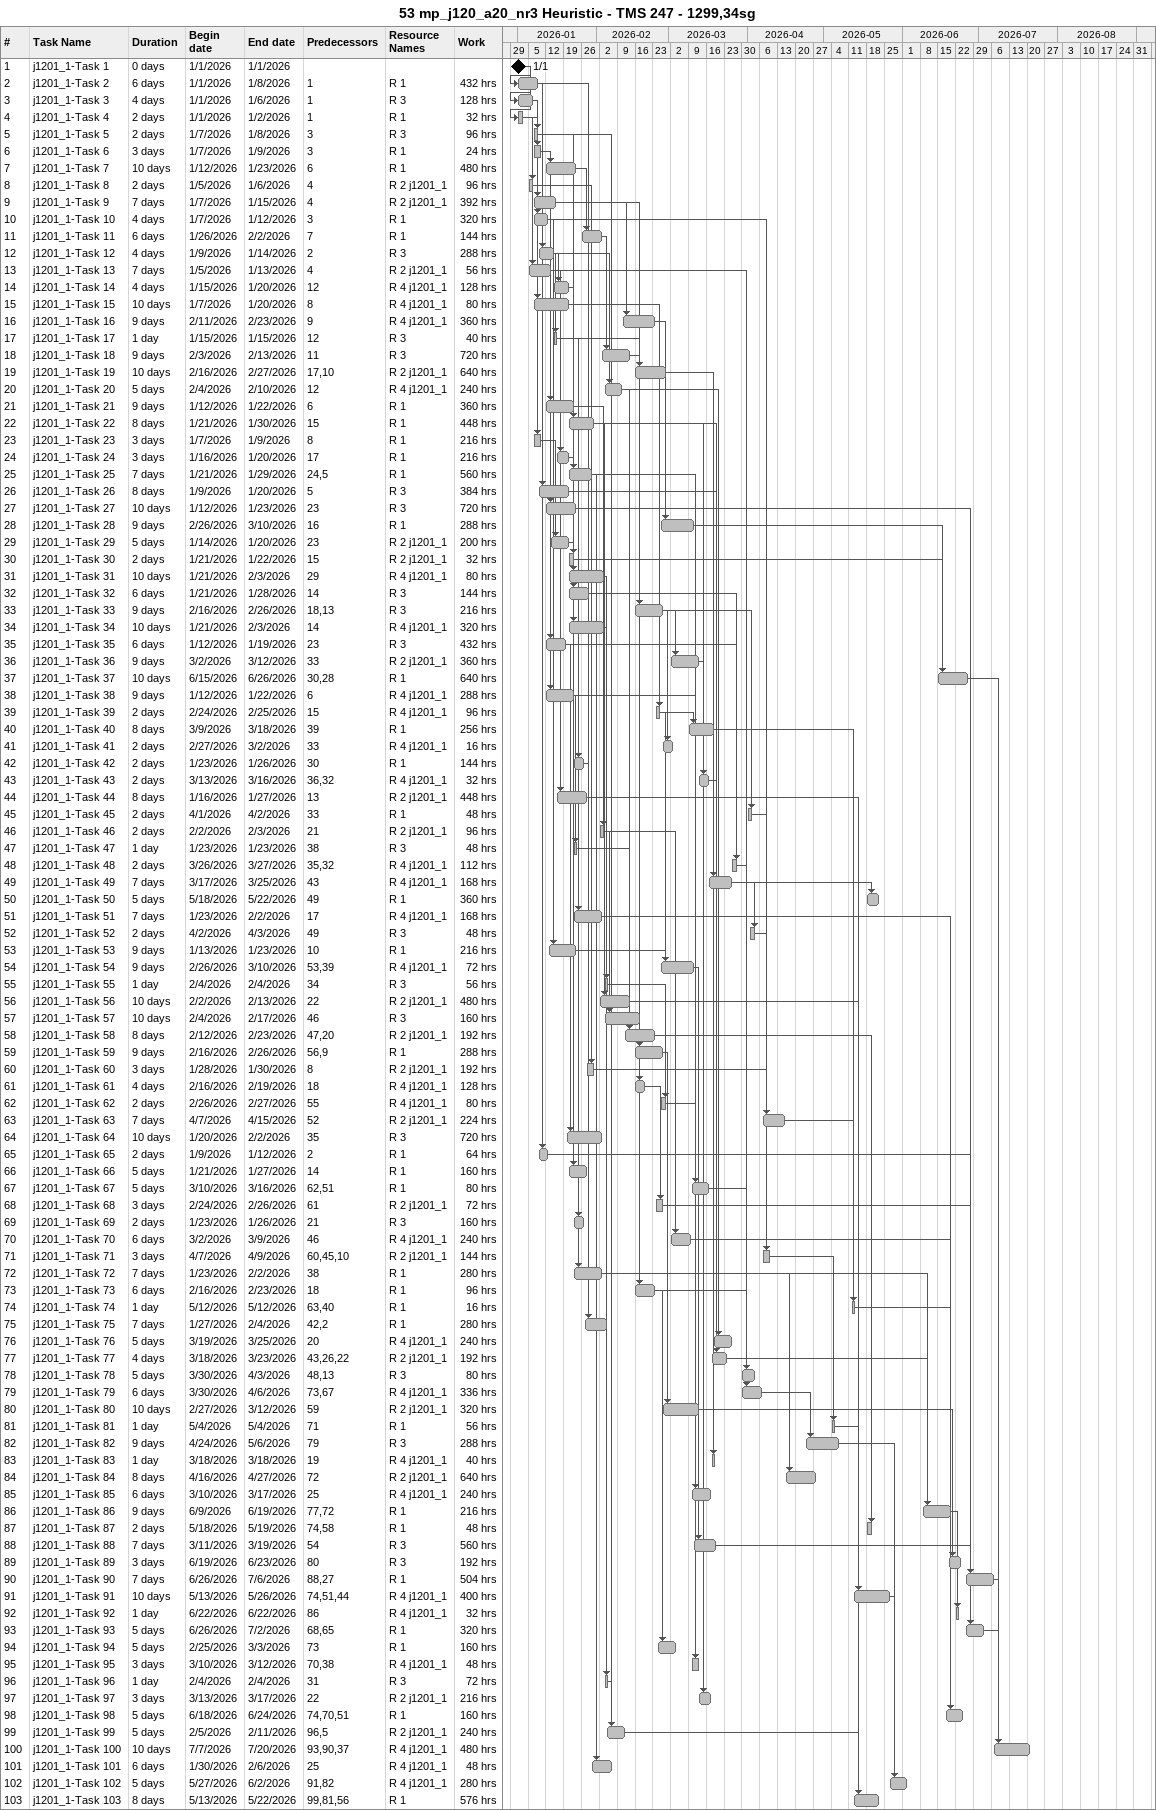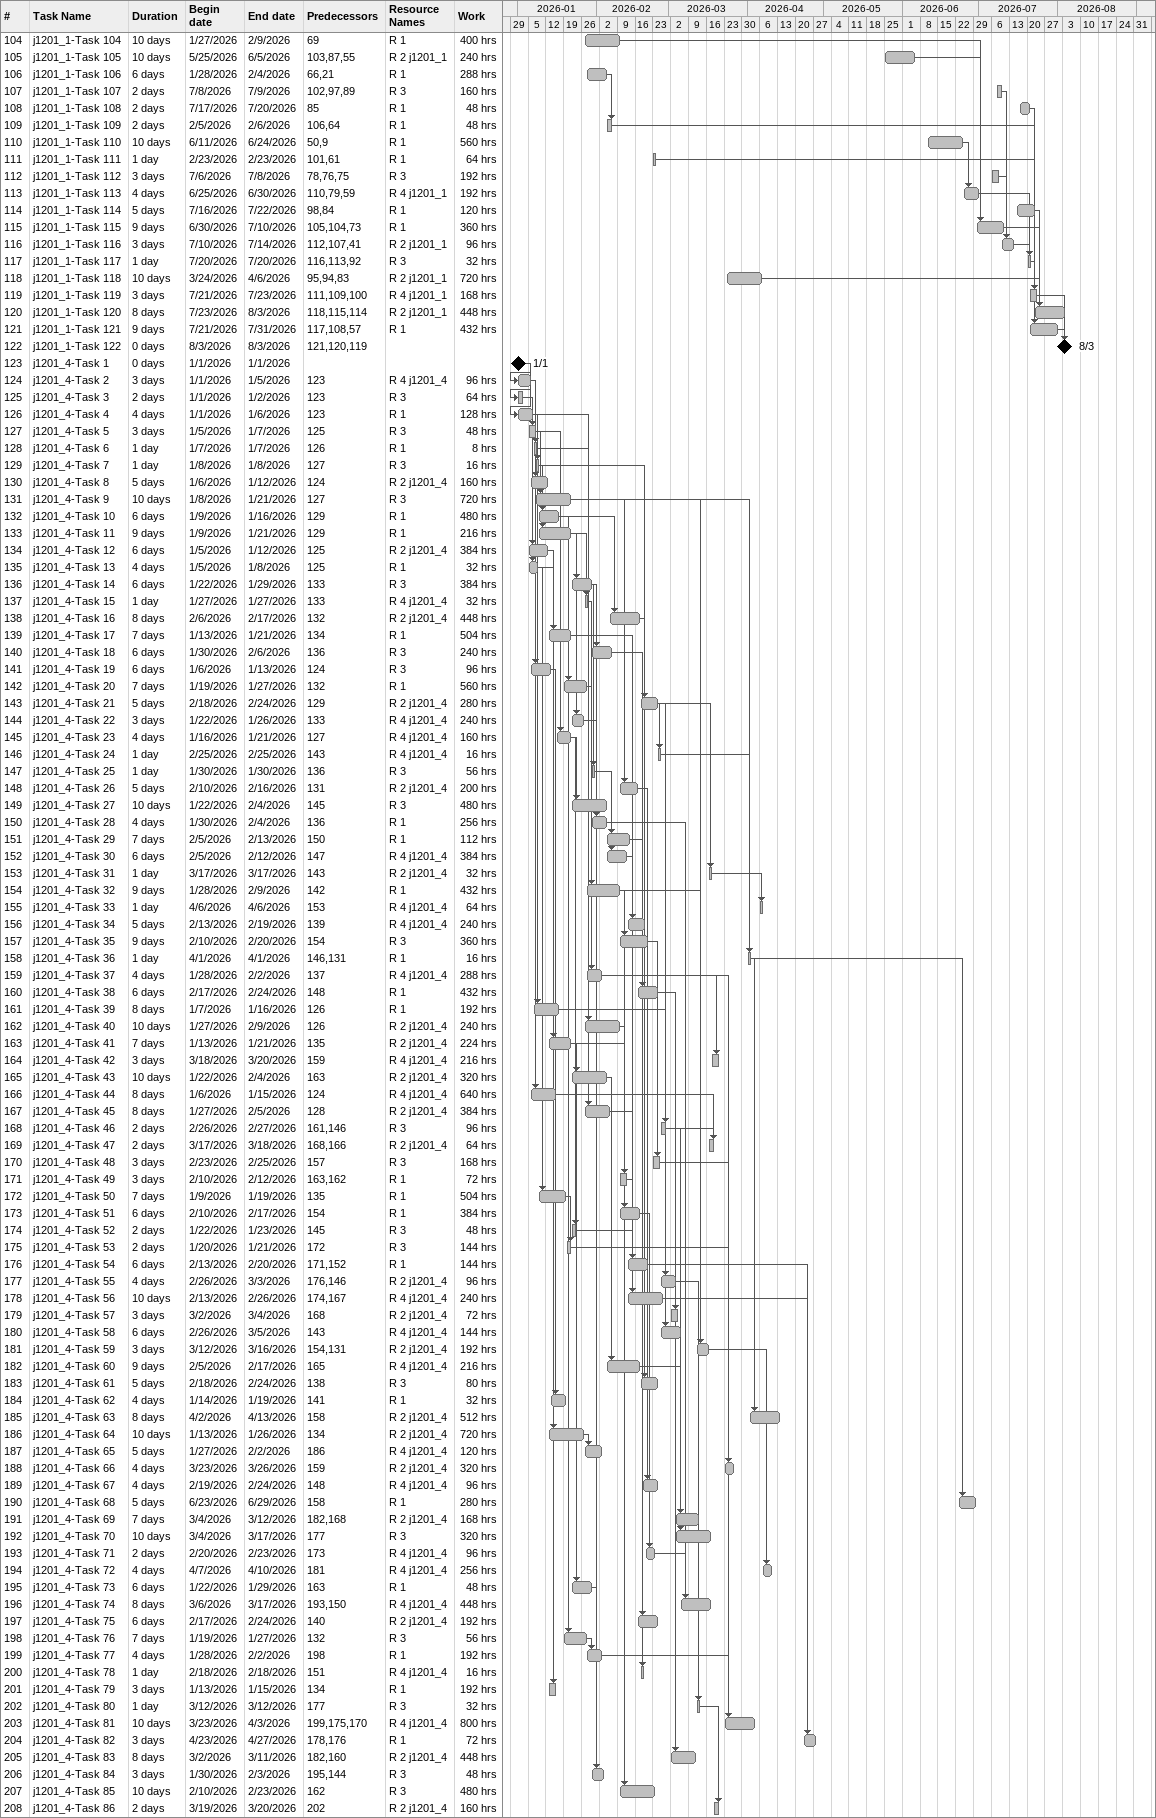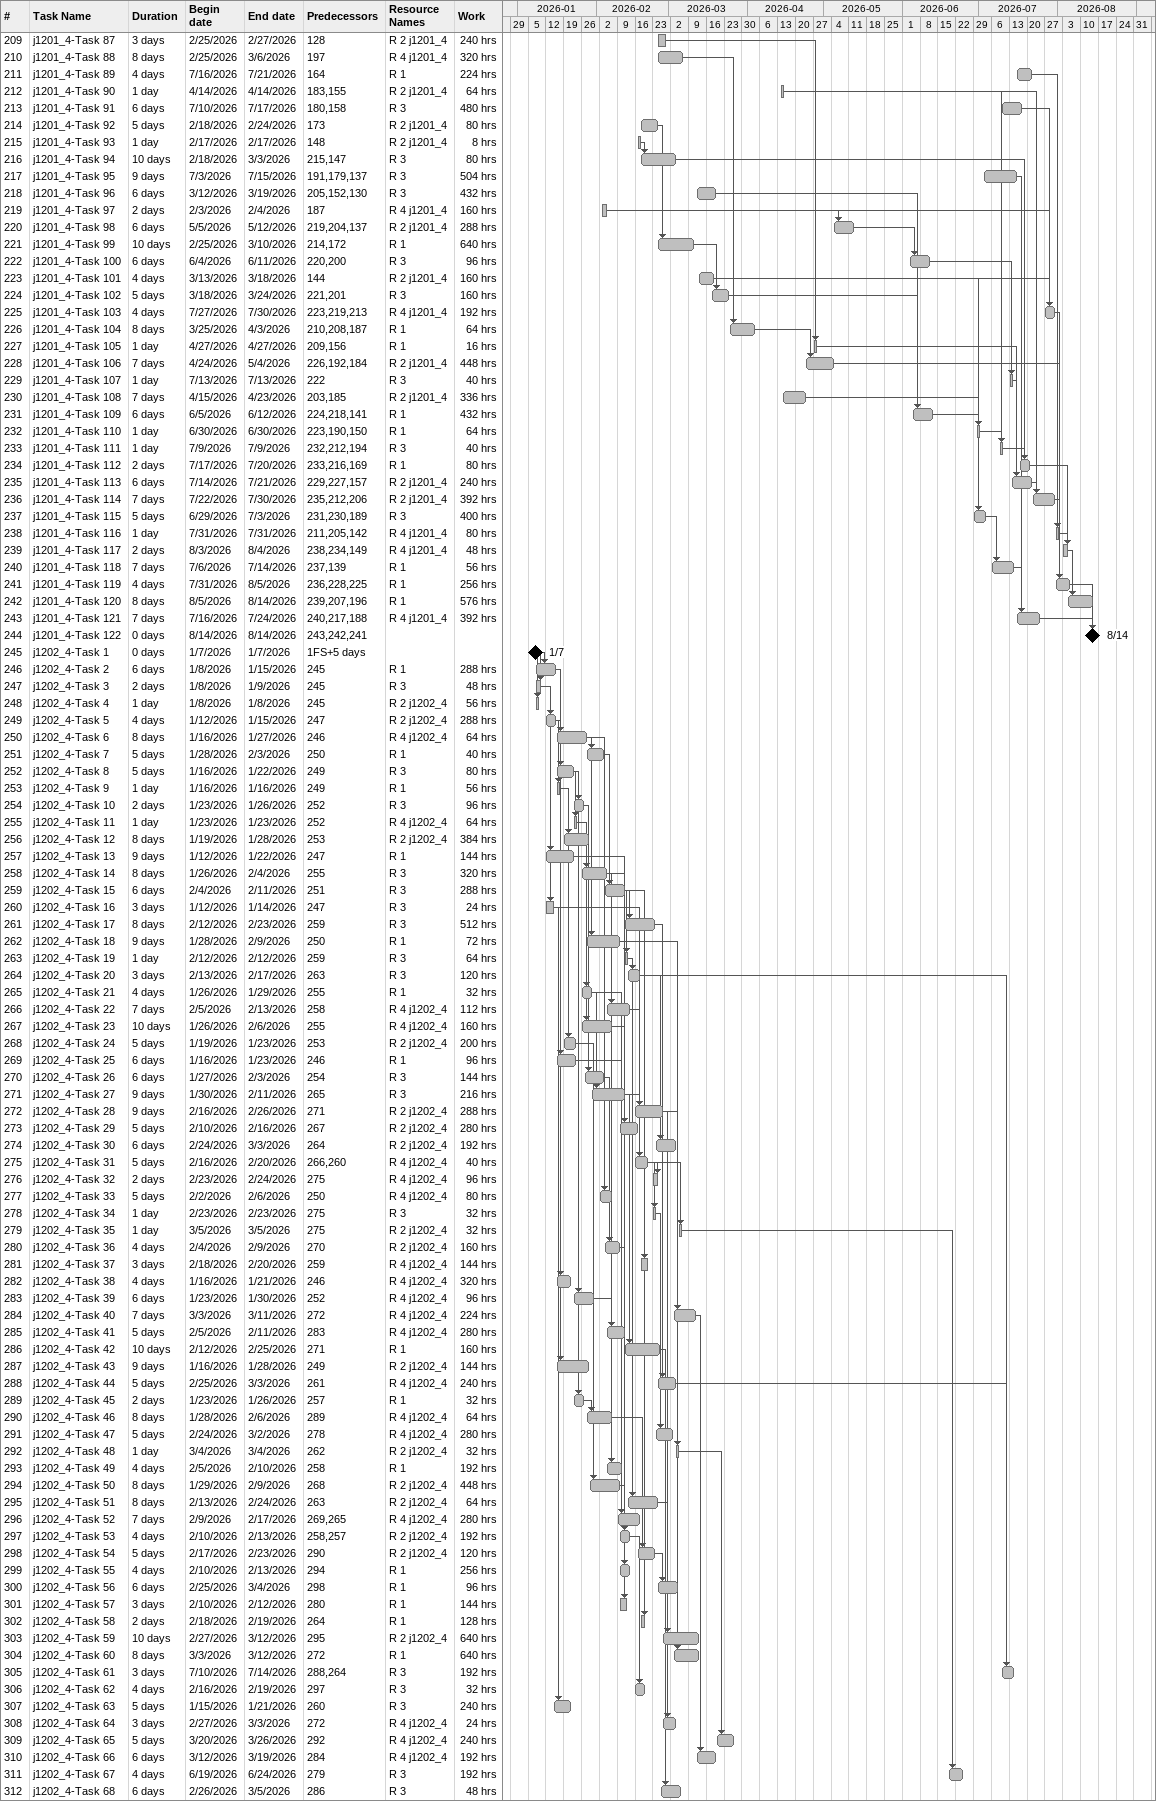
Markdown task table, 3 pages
53 mp_j120_a20_nr3 Heuristic - TMS 247 - 1299,34sg

| ID | Task | Duration | Start | Finish | Predecessors | Resources | Work (h) |
|---|---|---|---|---|---|---|---|
| 1 | j1201_1-Task 1 | 0d | 2026-01-01 | 2026-01-01 |  |  |  |
| 2 | j1201_1-Task 2 | 6d | 2026-01-01 | 2026-01-08 | 1 | R 1 | 432 |
| 3 | j1201_1-Task 3 | 4d | 2026-01-01 | 2026-01-06 | 1 | R 3 | 128 |
| 4 | j1201_1-Task 4 | 2d | 2026-01-01 | 2026-01-02 | 1 | R 1 | 32 |
| 5 | j1201_1-Task 5 | 2d | 2026-01-07 | 2026-01-08 | 3 | R 3 | 96 |
| 6 | j1201_1-Task 6 | 3d | 2026-01-07 | 2026-01-09 | 3 | R 1 | 24 |
| 7 | j1201_1-Task 7 | 10d | 2026-01-12 | 2026-01-23 | 6 | R 1 | 480 |
| 8 | j1201_1-Task 8 | 2d | 2026-01-05 | 2026-01-06 | 4 | R 2 j1201_1 | 96 |
| 9 | j1201_1-Task 9 | 7d | 2026-01-07 | 2026-01-15 | 4 | R 2 j1201_1 | 392 |
| 10 | j1201_1-Task 10 | 4d | 2026-01-07 | 2026-01-12 | 3 | R 1 | 320 |
| 11 | j1201_1-Task 11 | 6d | 2026-01-26 | 2026-02-02 | 7 | R 1 | 144 |
| 12 | j1201_1-Task 12 | 4d | 2026-01-09 | 2026-01-14 | 2 | R 3 | 288 |
| 13 | j1201_1-Task 13 | 7d | 2026-01-05 | 2026-01-13 | 4 | R 2 j1201_1 | 56 |
| 14 | j1201_1-Task 14 | 4d | 2026-01-15 | 2026-01-20 | 12 | R 4 j1201_1 | 128 |
| 15 | j1201_1-Task 15 | 10d | 2026-01-07 | 2026-01-20 | 8 | R 4 j1201_1 | 80 |
| 16 | j1201_1-Task 16 | 9d | 2026-02-11 | 2026-02-23 | 9 | R 4 j1201_1 | 360 |
| 17 | j1201_1-Task 17 | 1d | 2026-01-15 | 2026-01-15 | 12 | R 3 | 40 |
| 18 | j1201_1-Task 18 | 9d | 2026-02-03 | 2026-02-13 | 11 | R 3 | 720 |
| 19 | j1201_1-Task 19 | 10d | 2026-02-16 | 2026-02-27 | 17, 10 | R 2 j1201_1 | 640 |
| 20 | j1201_1-Task 20 | 5d | 2026-02-04 | 2026-02-10 | 12 | R 4 j1201_1 | 240 |
| 21 | j1201_1-Task 21 | 9d | 2026-01-12 | 2026-01-22 | 6 | R 1 | 360 |
| 22 | j1201_1-Task 22 | 8d | 2026-01-21 | 2026-01-30 | 15 | R 1 | 448 |
| 23 | j1201_1-Task 23 | 3d | 2026-01-07 | 2026-01-09 | 8 | R 1 | 216 |
| 24 | j1201_1-Task 24 | 3d | 2026-01-16 | 2026-01-20 | 17 | R 1 | 216 |
| 25 | j1201_1-Task 25 | 7d | 2026-01-21 | 2026-01-29 | 24, 5 | R 1 | 560 |
| 26 | j1201_1-Task 26 | 8d | 2026-01-09 | 2026-01-20 | 5 | R 3 | 384 |
| 27 | j1201_1-Task 27 | 10d | 2026-01-12 | 2026-01-23 | 23 | R 3 | 720 |
| 28 | j1201_1-Task 28 | 9d | 2026-02-26 | 2026-03-10 | 16 | R 1 | 288 |
| 29 | j1201_1-Task 29 | 5d | 2026-01-14 | 2026-01-20 | 23 | R 2 j1201_1 | 200 |
| 30 | j1201_1-Task 30 | 2d | 2026-01-21 | 2026-01-22 | 15 | R 2 j1201_1 | 32 |
| 31 | j1201_1-Task 31 | 10d | 2026-01-21 | 2026-02-03 | 29 | R 4 j1201_1 | 80 |
| 32 | j1201_1-Task 32 | 6d | 2026-01-21 | 2026-01-28 | 14 | R 3 | 144 |
| 33 | j1201_1-Task 33 | 9d | 2026-02-16 | 2026-02-26 | 18, 13 | R 3 | 216 |
| 34 | j1201_1-Task 34 | 10d | 2026-01-21 | 2026-02-03 | 14 | R 4 j1201_1 | 320 |
| 35 | j1201_1-Task 35 | 6d | 2026-01-12 | 2026-01-19 | 23 | R 3 | 432 |
| 36 | j1201_1-Task 36 | 9d | 2026-03-02 | 2026-03-12 | 33 | R 2 j1201_1 | 360 |
| 37 | j1201_1-Task 37 | 10d | 2026-06-15 | 2026-06-26 | 30, 28 | R 1 | 640 |
| 38 | j1201_1-Task 38 | 9d | 2026-01-12 | 2026-01-22 | 6 | R 4 j1201_1 | 288 |
| 39 | j1201_1-Task 39 | 2d | 2026-02-24 | 2026-02-25 | 15 | R 4 j1201_1 | 96 |
| 40 | j1201_1-Task 40 | 8d | 2026-03-09 | 2026-03-18 | 39 | R 1 | 256 |
| 41 | j1201_1-Task 41 | 2d | 2026-02-27 | 2026-03-02 | 33 | R 4 j1201_1 | 16 |
| 42 | j1201_1-Task 42 | 2d | 2026-01-23 | 2026-01-26 | 30 | R 1 | 144 |
| 43 | j1201_1-Task 43 | 2d | 2026-03-13 | 2026-03-16 | 36, 32 | R 4 j1201_1 | 32 |
| 44 | j1201_1-Task 44 | 8d | 2026-01-16 | 2026-01-27 | 13 | R 2 j1201_1 | 448 |
| 45 | j1201_1-Task 45 | 2d | 2026-04-01 | 2026-04-02 | 33 | R 1 | 48 |
| 46 | j1201_1-Task 46 | 2d | 2026-02-02 | 2026-02-03 | 21 | R 2 j1201_1 | 96 |
| 47 | j1201_1-Task 47 | 1d | 2026-01-23 | 2026-01-23 | 38 | R 3 | 48 |
| 48 | j1201_1-Task 48 | 2d | 2026-03-26 | 2026-03-27 | 35, 32 | R 4 j1201_1 | 112 |
| 49 | j1201_1-Task 49 | 7d | 2026-03-17 | 2026-03-25 | 43 | R 4 j1201_1 | 168 |
| 50 | j1201_1-Task 50 | 5d | 2026-05-18 | 2026-05-22 | 49 | R 1 | 360 |
| 51 | j1201_1-Task 51 | 7d | 2026-01-23 | 2026-02-02 | 17 | R 4 j1201_1 | 168 |
| 52 | j1201_1-Task 52 | 2d | 2026-04-02 | 2026-04-03 | 49 | R 3 | 48 |
| 53 | j1201_1-Task 53 | 9d | 2026-01-13 | 2026-01-23 | 10 | R 1 | 216 |
| 54 | j1201_1-Task 54 | 9d | 2026-02-26 | 2026-03-10 | 53, 39 | R 4 j1201_1 | 72 |
| 55 | j1201_1-Task 55 | 1d | 2026-02-04 | 2026-02-04 | 34 | R 3 | 56 |
| 56 | j1201_1-Task 56 | 10d | 2026-02-02 | 2026-02-13 | 22 | R 2 j1201_1 | 480 |
| 57 | j1201_1-Task 57 | 10d | 2026-02-04 | 2026-02-17 | 46 | R 3 | 160 |
| 58 | j1201_1-Task 58 | 8d | 2026-02-12 | 2026-02-23 | 47, 20 | R 2 j1201_1 | 192 |
| 59 | j1201_1-Task 59 | 9d | 2026-02-16 | 2026-02-26 | 56, 9 | R 1 | 288 |
| 60 | j1201_1-Task 60 | 3d | 2026-01-28 | 2026-01-30 | 8 | R 2 j1201_1 | 192 |
| 61 | j1201_1-Task 61 | 4d | 2026-02-16 | 2026-02-19 | 18 | R 4 j1201_1 | 128 |
| 62 | j1201_1-Task 62 | 2d | 2026-02-26 | 2026-02-27 | 55 | R 4 j1201_1 | 80 |
| 63 | j1201_1-Task 63 | 7d | 2026-04-07 | 2026-04-15 | 52 | R 2 j1201_1 | 224 |
| 64 | j1201_1-Task 64 | 10d | 2026-01-20 | 2026-02-02 | 35 | R 3 | 720 |
| 65 | j1201_1-Task 65 | 2d | 2026-01-09 | 2026-01-12 | 2 | R 1 | 64 |
| 66 | j1201_1-Task 66 | 5d | 2026-01-21 | 2026-01-27 | 14 | R 1 | 160 |
| 67 | j1201_1-Task 67 | 5d | 2026-03-10 | 2026-03-16 | 62, 51 | R 1 | 80 |
| 68 | j1201_1-Task 68 | 3d | 2026-02-24 | 2026-02-26 | 61 | R 2 j1201_1 | 72 |
| 69 | j1201_1-Task 69 | 2d | 2026-01-23 | 2026-01-26 | 21 | R 3 | 160 |
| 70 | j1201_1-Task 70 | 6d | 2026-03-02 | 2026-03-09 | 46 | R 4 j1201_1 | 240 |
| 71 | j1201_1-Task 71 | 3d | 2026-04-07 | 2026-04-09 | 60, 45, 10 | R 2 j1201_1 | 144 |
| 72 | j1201_1-Task 72 | 7d | 2026-01-23 | 2026-02-02 | 38 | R 1 | 280 |
| 73 | j1201_1-Task 73 | 6d | 2026-02-16 | 2026-02-23 | 18 | R 1 | 96 |
| 74 | j1201_1-Task 74 | 1d | 2026-05-12 | 2026-05-12 | 63, 40 | R 1 | 16 |
| 75 | j1201_1-Task 75 | 7d | 2026-01-27 | 2026-02-04 | 42, 2 | R 1 | 280 |
| 76 | j1201_1-Task 76 | 5d | 2026-03-19 | 2026-03-25 | 20 | R 4 j1201_1 | 240 |
| 77 | j1201_1-Task 77 | 4d | 2026-03-18 | 2026-03-23 | 43, 26, 22 | R 2 j1201_1 | 192 |
| 78 | j1201_1-Task 78 | 5d | 2026-03-30 | 2026-04-03 | 48, 13 | R 3 | 80 |
| 79 | j1201_1-Task 79 | 6d | 2026-03-30 | 2026-04-06 | 73, 67 | R 4 j1201_1 | 336 |
| 80 | j1201_1-Task 80 | 10d | 2026-02-27 | 2026-03-12 | 59 | R 2 j1201_1 | 320 |
| 81 | j1201_1-Task 81 | 1d | 2026-05-04 | 2026-05-04 | 71 | R 1 | 56 |
| 82 | j1201_1-Task 82 | 9d | 2026-04-24 | 2026-05-06 | 79 | R 3 | 288 |
| 83 | j1201_1-Task 83 | 1d | 2026-03-18 | 2026-03-18 | 19 | R 4 j1201_1 | 40 |
| 84 | j1201_1-Task 84 | 8d | 2026-04-16 | 2026-04-27 | 72 | R 2 j1201_1 | 640 |
| 85 | j1201_1-Task 85 | 6d | 2026-03-10 | 2026-03-17 | 25 | R 4 j1201_1 | 240 |
| 86 | j1201_1-Task 86 | 9d | 2026-06-09 | 2026-06-19 | 77, 72 | R 1 | 216 |
| 87 | j1201_1-Task 87 | 2d | 2026-05-18 | 2026-05-19 | 74, 58 | R 1 | 48 |
| 88 | j1201_1-Task 88 | 7d | 2026-03-11 | 2026-03-19 | 54 | R 3 | 560 |
| 89 | j1201_1-Task 89 | 3d | 2026-06-19 | 2026-06-23 | 80 | R 3 | 192 |
| 90 | j1201_1-Task 90 | 7d | 2026-06-26 | 2026-07-06 | 88, 27 | R 1 | 504 |
| 91 | j1201_1-Task 91 | 10d | 2026-05-13 | 2026-05-26 | 74, 51, 44 | R 4 j1201_1 | 400 |
| 92 | j1201_1-Task 92 | 1d | 2026-06-22 | 2026-06-22 | 86 | R 4 j1201_1 | 32 |
| 93 | j1201_1-Task 93 | 5d | 2026-06-26 | 2026-07-02 | 68, 65 | R 1 | 320 |
| 94 | j1201_1-Task 94 | 5d | 2026-02-25 | 2026-03-03 | 73 | R 1 | 160 |
| 95 | j1201_1-Task 95 | 3d | 2026-03-10 | 2026-03-12 | 70, 38 | R 4 j1201_1 | 48 |
| 96 | j1201_1-Task 96 | 1d | 2026-02-04 | 2026-02-04 | 31 | R 3 | 72 |
| 97 | j1201_1-Task 97 | 3d | 2026-03-13 | 2026-03-17 | 22 | R 2 j1201_1 | 216 |
| 98 | j1201_1-Task 98 | 5d | 2026-06-18 | 2026-06-24 | 74, 70, 51 | R 1 | 160 |
| 99 | j1201_1-Task 99 | 5d | 2026-02-05 | 2026-02-11 | 96, 5 | R 2 j1201_1 | 240 |
| 100 | j1201_1-Task 100 | 10d | 2026-07-07 | 2026-07-20 | 93, 90, 37 | R 4 j1201_1 | 480 |
| 101 | j1201_1-Task 101 | 6d | 2026-01-30 | 2026-02-06 | 25 | R 4 j1201_1 | 48 |
| 102 | j1201_1-Task 102 | 5d | 2026-05-27 | 2026-06-02 | 91, 82 | R 4 j1201_1 | 280 |
| 103 | j1201_1-Task 103 | 8d | 2026-05-13 | 2026-05-22 | 99, 81, 56 | R 1 | 576 |
| 104 | j1201_1-Task 104 | 10d | 2026-01-27 | 2026-02-09 | 69 | R 1 | 400 |
| 105 | j1201_1-Task 105 | 10d | 2026-05-25 | 2026-06-05 | 103, 87, 55 | R 2 j1201_1 | 240 |
| 106 | j1201_1-Task 106 | 6d | 2026-01-28 | 2026-02-04 | 66, 21 | R 1 | 288 |
| 107 | j1201_1-Task 107 | 2d | 2026-07-08 | 2026-07-09 | 102, 97, 89 | R 3 | 160 |
| 108 | j1201_1-Task 108 | 2d | 2026-07-17 | 2026-07-20 | 85 | R 1 | 48 |
| 109 | j1201_1-Task 109 | 2d | 2026-02-05 | 2026-02-06 | 106, 64 | R 1 | 48 |
| 110 | j1201_1-Task 110 | 10d | 2026-06-11 | 2026-06-24 | 50, 9 | R 1 | 560 |
| 111 | j1201_1-Task 111 | 1d | 2026-02-23 | 2026-02-23 | 101, 61 | R 1 | 64 |
| 112 | j1201_1-Task 112 | 3d | 2026-07-06 | 2026-07-08 | 78, 76, 75 | R 3 | 192 |
| 113 | j1201_1-Task 113 | 4d | 2026-06-25 | 2026-06-30 | 110, 79, 59 | R 4 j1201_1 | 192 |
| 114 | j1201_1-Task 114 | 5d | 2026-07-16 | 2026-07-22 | 98, 84 | R 1 | 120 |
| 115 | j1201_1-Task 115 | 9d | 2026-06-30 | 2026-07-10 | 105, 104, 73 | R 1 | 360 |
| 116 | j1201_1-Task 116 | 3d | 2026-07-10 | 2026-07-14 | 112, 107, 41 | R 2 j1201_1 | 96 |
| 117 | j1201_1-Task 117 | 1d | 2026-07-20 | 2026-07-20 | 116, 113, 92 | R 3 | 32 |
| 118 | j1201_1-Task 118 | 10d | 2026-03-24 | 2026-04-06 | 95, 94, 83 | R 2 j1201_1 | 720 |
| 119 | j1201_1-Task 119 | 3d | 2026-07-21 | 2026-07-23 | 111, 109, 100 | R 4 j1201_1 | 168 |
| 120 | j1201_1-Task 120 | 8d | 2026-07-23 | 2026-08-03 | 118, 115, 114 | R 2 j1201_1 | 448 |
| 121 | j1201_1-Task 121 | 9d | 2026-07-21 | 2026-07-31 | 117, 108, 57 | R 1 | 432 |
| 122 | j1201_1-Task 122 | 0d | 2026-08-03 | 2026-08-03 | 121, 120, 119 |  |  |
| 123 | j1201_4-Task 1 | 0d | 2026-01-01 | 2026-01-01 |  |  |  |
| 124 | j1201_4-Task 2 | 3d | 2026-01-01 | 2026-01-05 | 123 | R 4 j1201_4 | 96 |
| 125 | j1201_4-Task 3 | 2d | 2026-01-01 | 2026-01-02 | 123 | R 3 | 64 |
| 126 | j1201_4-Task 4 | 4d | 2026-01-01 | 2026-01-06 | 123 | R 1 | 128 |
| 127 | j1201_4-Task 5 | 3d | 2026-01-05 | 2026-01-07 | 125 | R 3 | 48 |
| 128 | j1201_4-Task 6 | 1d | 2026-01-07 | 2026-01-07 | 126 | R 1 | 8 |
| 129 | j1201_4-Task 7 | 1d | 2026-01-08 | 2026-01-08 | 127 | R 3 | 16 |
| 130 | j1201_4-Task 8 | 5d | 2026-01-06 | 2026-01-12 | 124 | R 2 j1201_4 | 160 |
| 131 | j1201_4-Task 9 | 10d | 2026-01-08 | 2026-01-21 | 127 | R 3 | 720 |
| 132 | j1201_4-Task 10 | 6d | 2026-01-09 | 2026-01-16 | 129 | R 1 | 480 |
| 133 | j1201_4-Task 11 | 9d | 2026-01-09 | 2026-01-21 | 129 | R 1 | 216 |
| 134 | j1201_4-Task 12 | 6d | 2026-01-05 | 2026-01-12 | 125 | R 2 j1201_4 | 384 |
| 135 | j1201_4-Task 13 | 4d | 2026-01-05 | 2026-01-08 | 125 | R 1 | 32 |
| 136 | j1201_4-Task 14 | 6d | 2026-01-22 | 2026-01-29 | 133 | R 3 | 384 |
| 137 | j1201_4-Task 15 | 1d | 2026-01-27 | 2026-01-27 | 133 | R 4 j1201_4 | 32 |
| 138 | j1201_4-Task 16 | 8d | 2026-02-06 | 2026-02-17 | 132 | R 2 j1201_4 | 448 |
| 139 | j1201_4-Task 17 | 7d | 2026-01-13 | 2026-01-21 | 134 | R 1 | 504 |
| 140 | j1201_4-Task 18 | 6d | 2026-01-30 | 2026-02-06 | 136 | R 3 | 240 |
| 141 | j1201_4-Task 19 | 6d | 2026-01-06 | 2026-01-13 | 124 | R 3 | 96 |
| 142 | j1201_4-Task 20 | 7d | 2026-01-19 | 2026-01-27 | 132 | R 1 | 560 |
| 143 | j1201_4-Task 21 | 5d | 2026-02-18 | 2026-02-24 | 129 | R 2 j1201_4 | 280 |
| 144 | j1201_4-Task 22 | 3d | 2026-01-22 | 2026-01-26 | 133 | R 4 j1201_4 | 240 |
| 145 | j1201_4-Task 23 | 4d | 2026-01-16 | 2026-01-21 | 127 | R 4 j1201_4 | 160 |
| 146 | j1201_4-Task 24 | 1d | 2026-02-25 | 2026-02-25 | 143 | R 4 j1201_4 | 16 |
| 147 | j1201_4-Task 25 | 1d | 2026-01-30 | 2026-01-30 | 136 | R 3 | 56 |
| 148 | j1201_4-Task 26 | 5d | 2026-02-10 | 2026-02-16 | 131 | R 2 j1201_4 | 200 |
| 149 | j1201_4-Task 27 | 10d | 2026-01-22 | 2026-02-04 | 145 | R 3 | 480 |
| 150 | j1201_4-Task 28 | 4d | 2026-01-30 | 2026-02-04 | 136 | R 1 | 256 |
| 151 | j1201_4-Task 29 | 7d | 2026-02-05 | 2026-02-13 | 150 | R 1 | 112 |
| 152 | j1201_4-Task 30 | 6d | 2026-02-05 | 2026-02-12 | 147 | R 4 j1201_4 | 384 |
| 153 | j1201_4-Task 31 | 1d | 2026-03-17 | 2026-03-17 | 143 | R 2 j1201_4 | 32 |
| 154 | j1201_4-Task 32 | 9d | 2026-01-28 | 2026-02-09 | 142 | R 1 | 432 |
| 155 | j1201_4-Task 33 | 1d | 2026-04-06 | 2026-04-06 | 153 | R 4 j1201_4 | 64 |
| 156 | j1201_4-Task 34 | 5d | 2026-02-13 | 2026-02-19 | 139 | R 4 j1201_4 | 240 |
| 157 | j1201_4-Task 35 | 9d | 2026-02-10 | 2026-02-20 | 154 | R 3 | 360 |
| 158 | j1201_4-Task 36 | 1d | 2026-04-01 | 2026-04-01 | 146, 131 | R 1 | 16 |
| 159 | j1201_4-Task 37 | 4d | 2026-01-28 | 2026-02-02 | 137 | R 4 j1201_4 | 288 |
| 160 | j1201_4-Task 38 | 6d | 2026-02-17 | 2026-02-24 | 148 | R 1 | 432 |
| 161 | j1201_4-Task 39 | 8d | 2026-01-07 | 2026-01-16 | 126 | R 1 | 192 |
| 162 | j1201_4-Task 40 | 10d | 2026-01-27 | 2026-02-09 | 126 | R 2 j1201_4 | 240 |
| 163 | j1201_4-Task 41 | 7d | 2026-01-13 | 2026-01-21 | 135 | R 2 j1201_4 | 224 |
| 164 | j1201_4-Task 42 | 3d | 2026-03-18 | 2026-03-20 | 159 | R 4 j1201_4 | 216 |
| 165 | j1201_4-Task 43 | 10d | 2026-01-22 | 2026-02-04 | 163 | R 2 j1201_4 | 320 |
| 166 | j1201_4-Task 44 | 8d | 2026-01-06 | 2026-01-15 | 124 | R 4 j1201_4 | 640 |
| 167 | j1201_4-Task 45 | 8d | 2026-01-27 | 2026-02-05 | 128 | R 2 j1201_4 | 384 |
| 168 | j1201_4-Task 46 | 2d | 2026-02-26 | 2026-02-27 | 161, 146 | R 3 | 96 |
| 169 | j1201_4-Task 47 | 2d | 2026-03-17 | 2026-03-18 | 168, 166 | R 2 j1201_4 | 64 |
| 170 | j1201_4-Task 48 | 3d | 2026-02-23 | 2026-02-25 | 157 | R 3 | 168 |
| 171 | j1201_4-Task 49 | 3d | 2026-02-10 | 2026-02-12 | 163, 162 | R 1 | 72 |
| 172 | j1201_4-Task 50 | 7d | 2026-01-09 | 2026-01-19 | 135 | R 1 | 504 |
| 173 | j1201_4-Task 51 | 6d | 2026-02-10 | 2026-02-17 | 154 | R 1 | 384 |
| 174 | j1201_4-Task 52 | 2d | 2026-01-22 | 2026-01-23 | 145 | R 3 | 48 |
| 175 | j1201_4-Task 53 | 2d | 2026-01-20 | 2026-01-21 | 172 | R 3 | 144 |
| 176 | j1201_4-Task 54 | 6d | 2026-02-13 | 2026-02-20 | 171, 152 | R 1 | 144 |
| 177 | j1201_4-Task 55 | 4d | 2026-02-26 | 2026-03-03 | 176, 146 | R 2 j1201_4 | 96 |
| 178 | j1201_4-Task 56 | 10d | 2026-02-13 | 2026-02-26 | 174, 167 | R 4 j1201_4 | 240 |
| 179 | j1201_4-Task 57 | 3d | 2026-03-02 | 2026-03-04 | 168 | R 2 j1201_4 | 72 |
| 180 | j1201_4-Task 58 | 6d | 2026-02-26 | 2026-03-05 | 143 | R 4 j1201_4 | 144 |
| 181 | j1201_4-Task 59 | 3d | 2026-03-12 | 2026-03-16 | 154, 131 | R 2 j1201_4 | 192 |
| 182 | j1201_4-Task 60 | 9d | 2026-02-05 | 2026-02-17 | 165 | R 4 j1201_4 | 216 |
| 183 | j1201_4-Task 61 | 5d | 2026-02-18 | 2026-02-24 | 138 | R 3 | 80 |
| 184 | j1201_4-Task 62 | 4d | 2026-01-14 | 2026-01-19 | 141 | R 1 | 32 |
| 185 | j1201_4-Task 63 | 8d | 2026-04-02 | 2026-04-13 | 158 | R 2 j1201_4 | 512 |
| 186 | j1201_4-Task 64 | 10d | 2026-01-13 | 2026-01-26 | 134 | R 2 j1201_4 | 720 |
| 187 | j1201_4-Task 65 | 5d | 2026-01-27 | 2026-02-02 | 186 | R 4 j1201_4 | 120 |
| 188 | j1201_4-Task 66 | 4d | 2026-03-23 | 2026-03-26 | 159 | R 2 j1201_4 | 320 |
| 189 | j1201_4-Task 67 | 4d | 2026-02-19 | 2026-02-24 | 148 | R 4 j1201_4 | 96 |
| 190 | j1201_4-Task 68 | 5d | 2026-06-23 | 2026-06-29 | 158 | R 1 | 280 |
| 191 | j1201_4-Task 69 | 7d | 2026-03-04 | 2026-03-12 | 182, 168 | R 2 j1201_4 | 168 |
| 192 | j1201_4-Task 70 | 10d | 2026-03-04 | 2026-03-17 | 177 | R 3 | 320 |
| 193 | j1201_4-Task 71 | 2d | 2026-02-20 | 2026-02-23 | 173 | R 4 j1201_4 | 96 |
| 194 | j1201_4-Task 72 | 4d | 2026-04-07 | 2026-04-10 | 181 | R 4 j1201_4 | 256 |
| 195 | j1201_4-Task 73 | 6d | 2026-01-22 | 2026-01-29 | 163 | R 1 | 48 |
| 196 | j1201_4-Task 74 | 8d | 2026-03-06 | 2026-03-17 | 193, 150 | R 4 j1201_4 | 448 |
| 197 | j1201_4-Task 75 | 6d | 2026-02-17 | 2026-02-24 | 140 | R 2 j1201_4 | 192 |
| 198 | j1201_4-Task 76 | 7d | 2026-01-19 | 2026-01-27 | 132 | R 3 | 56 |
| 199 | j1201_4-Task 77 | 4d | 2026-01-28 | 2026-02-02 | 198 | R 1 | 192 |
| 200 | j1201_4-Task 78 | 1d | 2026-02-18 | 2026-02-18 | 151 | R 4 j1201_4 | 16 |
| 201 | j1201_4-Task 79 | 3d | 2026-01-13 | 2026-01-15 | 134 | R 1 | 192 |
| 202 | j1201_4-Task 80 | 1d | 2026-03-12 | 2026-03-12 | 177 | R 3 | 32 |
| 203 | j1201_4-Task 81 | 10d | 2026-03-23 | 2026-04-03 | 199, 175, 170 | R 4 j1201_4 | 800 |
| 204 | j1201_4-Task 82 | 3d | 2026-04-23 | 2026-04-27 | 178, 176 | R 1 | 72 |
| 205 | j1201_4-Task 83 | 8d | 2026-03-02 | 2026-03-11 | 182, 160 | R 2 j1201_4 | 448 |
| 206 | j1201_4-Task 84 | 3d | 2026-01-30 | 2026-02-03 | 195, 144 | R 3 | 48 |
| 207 | j1201_4-Task 85 | 10d | 2026-02-10 | 2026-02-23 | 162 | R 3 | 480 |
| 208 | j1201_4-Task 86 | 2d | 2026-03-19 | 2026-03-20 | 202 | R 2 j1201_4 | 160 |
| 209 | j1201_4-Task 87 | 3d | 2026-02-25 | 2026-02-27 | 128 | R 2 j1201_4 | 240 |
| 210 | j1201_4-Task 88 | 8d | 2026-02-25 | 2026-03-06 | 197 | R 4 j1201_4 | 320 |
| 211 | j1201_4-Task 89 | 4d | 2026-07-16 | 2026-07-21 | 164 | R 1 | 224 |
| 212 | j1201_4-Task 90 | 1d | 2026-04-14 | 2026-04-14 | 183, 155 | R 2 j1201_4 | 64 |
| 213 | j1201_4-Task 91 | 6d | 2026-07-10 | 2026-07-17 | 180, 158 | R 3 | 480 |
| 214 | j1201_4-Task 92 | 5d | 2026-02-18 | 2026-02-24 | 173 | R 2 j1201_4 | 80 |
| 215 | j1201_4-Task 93 | 1d | 2026-02-17 | 2026-02-17 | 148 | R 2 j1201_4 | 8 |
| 216 | j1201_4-Task 94 | 10d | 2026-02-18 | 2026-03-03 | 215, 147 | R 3 | 80 |
| 217 | j1201_4-Task 95 | 9d | 2026-07-03 | 2026-07-15 | 191, 179, 137 | R 3 | 504 |
| 218 | j1201_4-Task 96 | 6d | 2026-03-12 | 2026-03-19 | 205, 152, 130 | R 3 | 432 |
| 219 | j1201_4-Task 97 | 2d | 2026-02-03 | 2026-02-04 | 187 | R 4 j1201_4 | 160 |
| 220 | j1201_4-Task 98 | 6d | 2026-05-05 | 2026-05-12 | 219, 204, 137 | R 2 j1201_4 | 288 |
| 221 | j1201_4-Task 99 | 10d | 2026-02-25 | 2026-03-10 | 214, 172 | R 1 | 640 |
| 222 | j1201_4-Task 100 | 6d | 2026-06-04 | 2026-06-11 | 220, 200 | R 3 | 96 |
| 223 | j1201_4-Task 101 | 4d | 2026-03-13 | 2026-03-18 | 144 | R 2 j1201_4 | 160 |
| 224 | j1201_4-Task 102 | 5d | 2026-03-18 | 2026-03-24 | 221, 201 | R 3 | 160 |
| 225 | j1201_4-Task 103 | 4d | 2026-07-27 | 2026-07-30 | 223, 219, 213 | R 4 j1201_4 | 192 |
| 226 | j1201_4-Task 104 | 8d | 2026-03-25 | 2026-04-03 | 210, 208, 187 | R 1 | 64 |
| 227 | j1201_4-Task 105 | 1d | 2026-04-27 | 2026-04-27 | 209, 156 | R 1 | 16 |
| 228 | j1201_4-Task 106 | 7d | 2026-04-24 | 2026-05-04 | 226, 192, 184 | R 2 j1201_4 | 448 |
| 229 | j1201_4-Task 107 | 1d | 2026-07-13 | 2026-07-13 | 222 | R 3 | 40 |
| 230 | j1201_4-Task 108 | 7d | 2026-04-15 | 2026-04-23 | 203, 185 | R 2 j1201_4 | 336 |
| 231 | j1201_4-Task 109 | 6d | 2026-06-05 | 2026-06-12 | 224, 218, 141 | R 1 | 432 |
| 232 | j1201_4-Task 110 | 1d | 2026-06-30 | 2026-06-30 | 223, 190, 150 | R 1 | 64 |
| 233 | j1201_4-Task 111 | 1d | 2026-07-09 | 2026-07-09 | 232, 212, 194 | R 3 | 40 |
| 234 | j1201_4-Task 112 | 2d | 2026-07-17 | 2026-07-20 | 233, 216, 169 | R 1 | 80 |
| 235 | j1201_4-Task 113 | 6d | 2026-07-14 | 2026-07-21 | 229, 227, 157 | R 2 j1201_4 | 240 |
| 236 | j1201_4-Task 114 | 7d | 2026-07-22 | 2026-07-30 | 235, 212, 206 | R 2 j1201_4 | 392 |
| 237 | j1201_4-Task 115 | 5d | 2026-06-29 | 2026-07-03 | 231, 230, 189 | R 3 | 400 |
| 238 | j1201_4-Task 116 | 1d | 2026-07-31 | 2026-07-31 | 211, 205, 142 | R 4 j1201_4 | 80 |
| 239 | j1201_4-Task 117 | 2d | 2026-08-03 | 2026-08-04 | 238, 234, 149 | R 4 j1201_4 | 48 |
| 240 | j1201_4-Task 118 | 7d | 2026-07-06 | 2026-07-14 | 237, 139 | R 1 | 56 |
| 241 | j1201_4-Task 119 | 4d | 2026-07-31 | 2026-08-05 | 236, 228, 225 | R 1 | 256 |
| 242 | j1201_4-Task 120 | 8d | 2026-08-05 | 2026-08-14 | 239, 207, 196 | R 1 | 576 |
| 243 | j1201_4-Task 121 | 7d | 2026-07-16 | 2026-07-24 | 240, 217, 188 | R 4 j1201_4 | 392 |
| 244 | j1201_4-Task 122 | 0d | 2026-08-14 | 2026-08-14 | 243, 242, 241 |  |  |
| 245 | j1202_4-Task 1 | 0d | 2026-01-07 | 2026-01-07 | 1FS+5d |  |  |
| 246 | j1202_4-Task 2 | 6d | 2026-01-08 | 2026-01-15 | 245 | R 1 | 288 |
| 247 | j1202_4-Task 3 | 2d | 2026-01-08 | 2026-01-09 | 245 | R 3 | 48 |
| 248 | j1202_4-Task 4 | 1d | 2026-01-08 | 2026-01-08 | 245 | R 2 j1202_4 | 56 |
| 249 | j1202_4-Task 5 | 4d | 2026-01-12 | 2026-01-15 | 247 | R 2 j1202_4 | 288 |
| 250 | j1202_4-Task 6 | 8d | 2026-01-16 | 2026-01-27 | 246 | R 4 j1202_4 | 64 |
| 251 | j1202_4-Task 7 | 5d | 2026-01-28 | 2026-02-03 | 250 | R 1 | 40 |
| 252 | j1202_4-Task 8 | 5d | 2026-01-16 | 2026-01-22 | 249 | R 3 | 80 |
| 253 | j1202_4-Task 9 | 1d | 2026-01-16 | 2026-01-16 | 249 | R 1 | 56 |
| 254 | j1202_4-Task 10 | 2d | 2026-01-23 | 2026-01-26 | 252 | R 3 | 96 |
| 255 | j1202_4-Task 11 | 1d | 2026-01-23 | 2026-01-23 | 252 | R 4 j1202_4 | 64 |
| 256 | j1202_4-Task 12 | 8d | 2026-01-19 | 2026-01-28 | 253 | R 2 j1202_4 | 384 |
| 257 | j1202_4-Task 13 | 9d | 2026-01-12 | 2026-01-22 | 247 | R 1 | 144 |
| 258 | j1202_4-Task 14 | 8d | 2026-01-26 | 2026-02-04 | 255 | R 3 | 320 |
| 259 | j1202_4-Task 15 | 6d | 2026-02-04 | 2026-02-11 | 251 | R 3 | 288 |
| 260 | j1202_4-Task 16 | 3d | 2026-01-12 | 2026-01-14 | 247 | R 3 | 24 |
| 261 | j1202_4-Task 17 | 8d | 2026-02-12 | 2026-02-23 | 259 | R 3 | 512 |
| 262 | j1202_4-Task 18 | 9d | 2026-01-28 | 2026-02-09 | 250 | R 1 | 72 |
| 263 | j1202_4-Task 19 | 1d | 2026-02-12 | 2026-02-12 | 259 | R 3 | 64 |
| 264 | j1202_4-Task 20 | 3d | 2026-02-13 | 2026-02-17 | 263 | R 3 | 120 |
| 265 | j1202_4-Task 21 | 4d | 2026-01-26 | 2026-01-29 | 255 | R 1 | 32 |
| 266 | j1202_4-Task 22 | 7d | 2026-02-05 | 2026-02-13 | 258 | R 4 j1202_4 | 112 |
| 267 | j1202_4-Task 23 | 10d | 2026-01-26 | 2026-02-06 | 255 | R 4 j1202_4 | 160 |
| 268 | j1202_4-Task 24 | 5d | 2026-01-19 | 2026-01-23 | 253 | R 2 j1202_4 | 200 |
| 269 | j1202_4-Task 25 | 6d | 2026-01-16 | 2026-01-23 | 246 | R 1 | 96 |
| 270 | j1202_4-Task 26 | 6d | 2026-01-27 | 2026-02-03 | 254 | R 3 | 144 |
| 271 | j1202_4-Task 27 | 9d | 2026-01-30 | 2026-02-11 | 265 | R 3 | 216 |
| 272 | j1202_4-Task 28 | 9d | 2026-02-16 | 2026-02-26 | 271 | R 2 j1202_4 | 288 |
| 273 | j1202_4-Task 29 | 5d | 2026-02-10 | 2026-02-16 | 267 | R 2 j1202_4 | 280 |
| 274 | j1202_4-Task 30 | 6d | 2026-02-24 | 2026-03-03 | 264 | R 2 j1202_4 | 192 |
| 275 | j1202_4-Task 31 | 5d | 2026-02-16 | 2026-02-20 | 266, 260 | R 4 j1202_4 | 40 |
| 276 | j1202_4-Task 32 | 2d | 2026-02-23 | 2026-02-24 | 275 | R 4 j1202_4 | 96 |
| 277 | j1202_4-Task 33 | 5d | 2026-02-02 | 2026-02-06 | 250 | R 4 j1202_4 | 80 |
| 278 | j1202_4-Task 34 | 1d | 2026-02-23 | 2026-02-23 | 275 | R 3 | 32 |
| 279 | j1202_4-Task 35 | 1d | 2026-03-05 | 2026-03-05 | 275 | R 2 j1202_4 | 32 |
| 280 | j1202_4-Task 36 | 4d | 2026-02-04 | 2026-02-09 | 270 | R 2 j1202_4 | 160 |
| 281 | j1202_4-Task 37 | 3d | 2026-02-18 | 2026-02-20 | 259 | R 4 j1202_4 | 144 |
| 282 | j1202_4-Task 38 | 4d | 2026-01-16 | 2026-01-21 | 246 | R 4 j1202_4 | 320 |
| 283 | j1202_4-Task 39 | 6d | 2026-01-23 | 2026-01-30 | 252 | R 4 j1202_4 | 96 |
| 284 | j1202_4-Task 40 | 7d | 2026-03-03 | 2026-03-11 | 272 | R 4 j1202_4 | 224 |
| 285 | j1202_4-Task 41 | 5d | 2026-02-05 | 2026-02-11 | 283 | R 4 j1202_4 | 280 |
| 286 | j1202_4-Task 42 | 10d | 2026-02-12 | 2026-02-25 | 271 | R 1 | 160 |
| 287 | j1202_4-Task 43 | 9d | 2026-01-16 | 2026-01-28 | 249 | R 2 j1202_4 | 144 |
| 288 | j1202_4-Task 44 | 5d | 2026-02-25 | 2026-03-03 | 261 | R 4 j1202_4 | 240 |
| 289 | j1202_4-Task 45 | 2d | 2026-01-23 | 2026-01-26 | 257 | R 1 | 32 |
| 290 | j1202_4-Task 46 | 8d | 2026-01-28 | 2026-02-06 | 289 | R 4 j1202_4 | 64 |
| 291 | j1202_4-Task 47 | 5d | 2026-02-24 | 2026-03-02 | 278 | R 4 j1202_4 | 280 |
| 292 | j1202_4-Task 48 | 1d | 2026-03-04 | 2026-03-04 | 262 | R 2 j1202_4 | 32 |
| 293 | j1202_4-Task 49 | 4d | 2026-02-05 | 2026-02-10 | 258 | R 1 | 192 |
| 294 | j1202_4-Task 50 | 8d | 2026-01-29 | 2026-02-09 | 268 | R 2 j1202_4 | 448 |
| 295 | j1202_4-Task 51 | 8d | 2026-02-13 | 2026-02-24 | 263 | R 2 j1202_4 | 64 |
| 296 | j1202_4-Task 52 | 7d | 2026-02-09 | 2026-02-17 | 269, 265 | R 4 j1202_4 | 280 |
| 297 | j1202_4-Task 53 | 4d | 2026-02-10 | 2026-02-13 | 258, 257 | R 2 j1202_4 | 192 |
| 298 | j1202_4-Task 54 | 5d | 2026-02-17 | 2026-02-23 | 290 | R 2 j1202_4 | 120 |
| 299 | j1202_4-Task 55 | 4d | 2026-02-10 | 2026-02-13 | 294 | R 1 | 256 |
| 300 | j1202_4-Task 56 | 6d | 2026-02-25 | 2026-03-04 | 298 | R 1 | 96 |
| 301 | j1202_4-Task 57 | 3d | 2026-02-10 | 2026-02-12 | 280 | R 1 | 144 |
| 302 | j1202_4-Task 58 | 2d | 2026-02-18 | 2026-02-19 | 264 | R 1 | 128 |
| 303 | j1202_4-Task 59 | 10d | 2026-02-27 | 2026-03-12 | 295 | R 2 j1202_4 | 640 |
| 304 | j1202_4-Task 60 | 8d | 2026-03-03 | 2026-03-12 | 272 | R 1 | 640 |
| 305 | j1202_4-Task 61 | 3d | 2026-07-10 | 2026-07-14 | 288, 264 | R 3 | 192 |
| 306 | j1202_4-Task 62 | 4d | 2026-02-16 | 2026-02-19 | 297 | R 3 | 32 |
| 307 | j1202_4-Task 63 | 5d | 2026-01-15 | 2026-01-21 | 260 | R 3 | 240 |
| 308 | j1202_4-Task 64 | 3d | 2026-02-27 | 2026-03-03 | 272 | R 4 j1202_4 | 24 |
| 309 | j1202_4-Task 65 | 5d | 2026-03-20 | 2026-03-26 | 292 | R 4 j1202_4 | 240 |
| 310 | j1202_4-Task 66 | 6d | 2026-03-12 | 2026-03-19 | 284 | R 4 j1202_4 | 192 |
| 311 | j1202_4-Task 67 | 4d | 2026-06-19 | 2026-06-24 | 279 | R 3 | 192 |
| 312 | j1202_4-Task 68 | 6d | 2026-02-26 | 2026-03-05 | 286 | R 3 | 48 |
